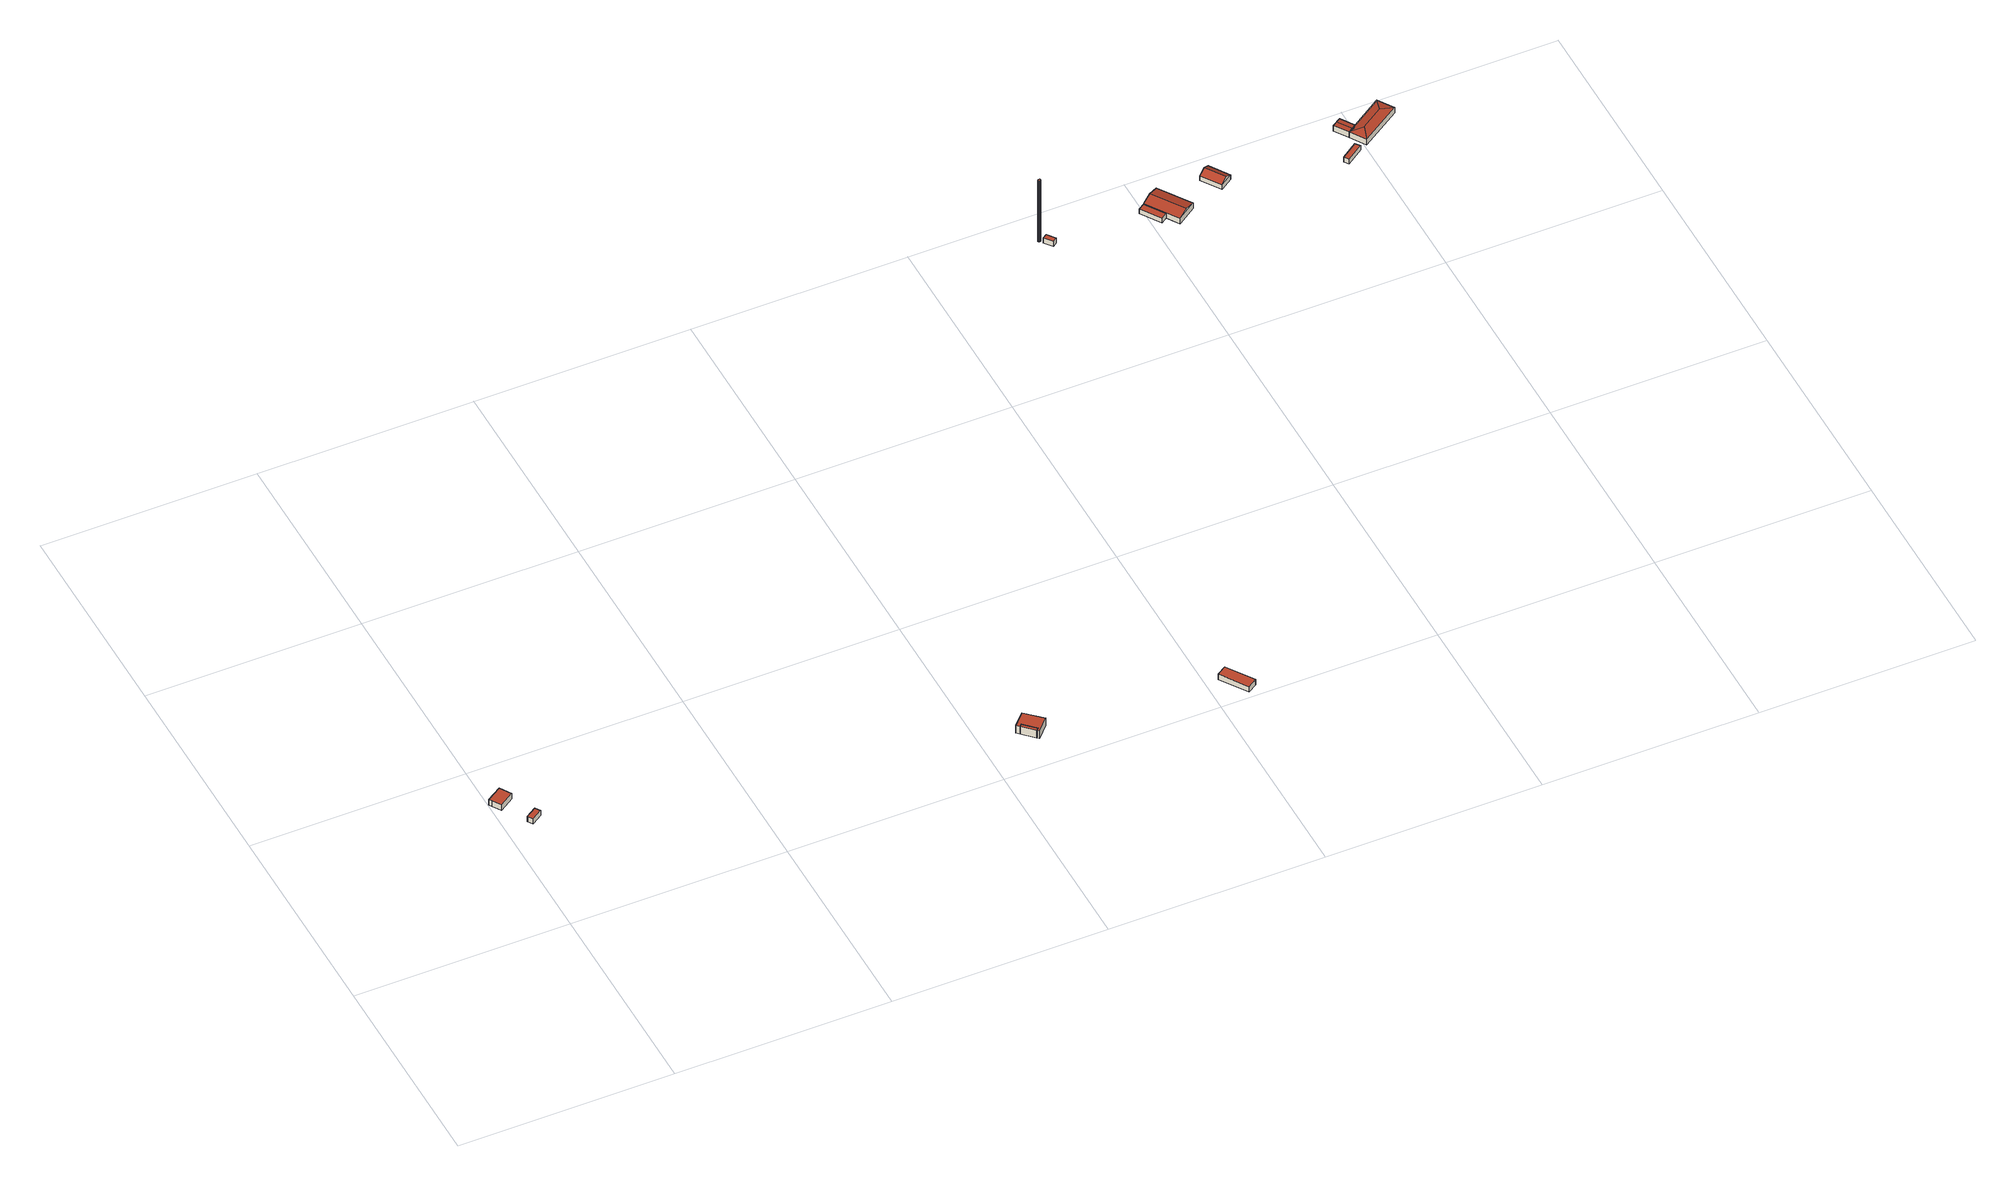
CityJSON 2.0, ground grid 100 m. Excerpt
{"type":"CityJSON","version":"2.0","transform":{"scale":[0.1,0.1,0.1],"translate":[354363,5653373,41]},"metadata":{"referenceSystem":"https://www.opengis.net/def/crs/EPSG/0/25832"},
"CityObjects":{
"building1":{"type":"Building","attributes":{"Geometrietyp2DReferenz":"3000","Gemeindeschluessel":"05315000","function":"51003_1205","roofType":"1000","measuredHeight":3.25},"geometry":[{"type":"Solid","lod":"2","boundaries":[[[[0,1,2,3]],[[4,5,1,0]],[[6,7,5,4]],[[8,9,7,6]],[[3,2,9,8]],[[6,4,0,3,8]],[[1,5,7,9,2]]]],"semantics":{"surfaces":[{"type":"WallSurface"},{"type":"RoofSurface"},{"type":"GroundSurface"}],"values":[[0,0,0,0,0,1,2]]}}]},
"building2":{"type":"Building","attributes":{"Geometrietyp2DReferenz":"3000","Gemeindeschluessel":"05315000","function":"31001_2500","roofType":"1000","measuredHeight":2.83,"storeysAboveGround":1},"address":[{"country":"Germany","locality":"Köln","thoroughfareNumber":"1c","thoroughfareName":"Neusser Landstr."}],"geometry":[{"type":"Solid","lod":"2","boundaries":[[[[10,11,12,13]],[[14,15,11,10]],[[16,17,15,14]],[[18,19,17,16]],[[13,12,19,18]],[[16,14,10,13,18]],[[11,15,17,19,12]]]],"semantics":{"surfaces":[{"type":"WallSurface"},{"type":"RoofSurface"},{"type":"GroundSurface"}],"values":[[0,0,0,0,0,1,2]]}}]},
"building3":{"type":"Building","attributes":{"Geometrietyp2DReferenz":"3000","Gemeindeschluessel":"05315000","function":"51009_1610","roofType":"1000","measuredHeight":4.25},"geometry":[{"type":"Solid","lod":"2","boundaries":[[[[20,21,22,23]],[[24,25,21,20]],[[26,27,25,24]],[[23,22,27,26]],[[24,20,23,26]],[[21,25,27,22]]]],"semantics":{"surfaces":[{"type":"WallSurface"},{"type":"RoofSurface"},{"type":"GroundSurface"}],"values":[[0,0,0,0,1,2]]}}]},
"building4":{"type":"Building","attributes":{"Geometrietyp2DReferenz":"3000","Gemeindeschluessel":"05315000","function":"51009_1610","roofType":"1000","measuredHeight":4.28},"geometry":[{"type":"Solid","lod":"2","boundaries":[[[[28,29,30,31]],[[32,33,29,28]],[[24,25,33,32]],[[20,21,25,24]],[[23,22,21,20]],[[26,27,22,23]],[[34,35,27,26]],[[31,30,35,34]],[[26,23,20,24,32,28,31,34]],[[29,33,25,21,22,27,35,30]]]],"semantics":{"surfaces":[{"type":"WallSurface"},{"type":"RoofSurface"},{"type":"GroundSurface"}],"values":[[0,0,0,0,0,0,0,0,1,2]]}}]},
"building5":{"type":"Building","attributes":{"Geometrietyp2DReferenz":"3000","Gemeindeschluessel":"05315000","function":"51009_1610","roofType":"9999","measuredHeight":3},"geometry":[{"type":"Solid","lod":"2","boundaries":[[[[36,37,38,39]],[[37,40,41,38]],[[36,42,40,37]],[[39,43,42,36]],[[38,41,43,39]],[[40,42,43,41]]]],"semantics":{"surfaces":[{"type":"RoofSurface"},{"type":"WallSurface"},{"type":"GroundSurface"}],"values":[[0,1,1,1,1,2]]}}]},
"building6":{"type":"Building","attributes":{"Geometrietyp2DReferenz":"3000","Gemeindeschluessel":"05315000","function":"51001_1008","roofType":"9999","measuredHeight":35},"geometry":[{"type":"Solid","lod":"2","boundaries":[[[[44,45,46,47,48,49,50,51,52,53,54,55,56,57,58,59]],[[57,60,61,58]],[[56,62,60,57]],[[55,63,62,56]],[[54,64,63,55]],[[53,65,64,54]],[[52,66,65,53]],[[51,67,66,52]],[[50,68,67,51]],[[49,69,68,50]],[[48,70,69,49]],[[47,71,70,48]],[[46,72,71,47]],[[45,73,72,46]],[[44,74,73,45]],[[59,75,74,44]],[[58,61,75,59]],[[60,62,63,64,65,66,67,68,69,70,71,72,73,74,75,61]]]],"semantics":{"surfaces":[{"type":"RoofSurface"},{"type":"WallSurface"},{"type":"GroundSurface"}],"values":[[0,1,1,1,1,1,1,1,1,1,1,1,1,1,1,1,1,2]]}}]},
"building7":{"type":"Building","attributes":{"Geometrietyp2DReferenz":"3000","Gemeindeschluessel":"05315000","function":"31001_2540","roofType":"1000","measuredHeight":2.94,"storeysAboveGround":1},"address":[{"country":"Germany","locality":"Köln","thoroughfareNumber":"99","thoroughfareName":"Bernhard-Günther-Str."}],"geometry":[{"type":"Solid","lod":"2","boundaries":[[[[76,77,78,79]],[[80,81,77,76]],[[82,83,81,80]],[[79,78,83,82]],[[80,76,79,82]],[[77,81,83,78]]]],"semantics":{"surfaces":[{"type":"WallSurface"},{"type":"RoofSurface"},{"type":"GroundSurface"}],"values":[[0,0,0,0,1,2]]}}]},
"building8":{"type":"Building","attributes":{"Gemeindeschluessel":"05315000","Geometrietyp2DReferenz":"3000","function":"31001_2000"},"address":[{"country":"Germany","locality":"Köln","thoroughfareNumber":"2","thoroughfareName":"Bernhard-Günther-Str."}],"children":["building8-1","building8-2"]},
"building8-1":{"type":"BuildingPart","attributes":{"roofType":"3100","measuredHeight":4.48,"storeysAboveGround":1},"parents":["building8"],"geometry":[{"type":"MultiSurface","lod":"2","boundaries":[[[84,85,86,87]],[[88,89,85,84]],[[87,86,90,91]],[[84,92,88]],[[91,93,87]],[[87,93,92,84]],[[88,92,93,91]],[[85,89,90,86]],[[88,91,94,95,96,89]],[[90,96,95,94]]],"semantics":{"surfaces":[{"type":"WallSurface"},{"type":"RoofSurface"},{"type":"GroundSurface"},{"type":"ClosureSurface"}],"values":[0,0,0,0,0,1,1,2,0,3]}}]},
"building8-2":{"type":"BuildingPart","attributes":{"roofType":"1000","measuredHeight":2.76,"storeysAboveGround":1},"parents":["building8"],"geometry":[{"type":"Solid","lod":"2","boundaries":[[[[97,98,96,95]],[[99,100,98,97]],[[94,90,100,99]],[[99,97,95,94]],[[98,100,90,96]],[[94,95,96,90]]]],"semantics":{"surfaces":[{"type":"WallSurface"},{"type":"RoofSurface"},{"type":"GroundSurface"},{"type":"ClosureSurface"}],"values":[[0,0,0,1,2,3]]}}]},
"building9":{"type":"Building","attributes":{"Geometrietyp2DReferenz":"3000","Gemeindeschluessel":"05315000","function":"31001_2000","roofType":"3100","measuredHeight":4.58,"storeysAboveGround":1},"address":[{"country":"Germany","locality":"Köln","thoroughfareNumber":"4","thoroughfareName":"Bernhard-Günther-Str."}],"geometry":[{"type":"Solid","lod":"2","boundaries":[[[[101,102,103,104]],[[105,106,102,101]],[[107,108,106,105]],[[104,103,108,107]],[[101,109,105]],[[107,110,104]],[[104,110,109,101]],[[105,109,110,107]],[[102,106,108,103]]]],"semantics":{"surfaces":[{"type":"WallSurface"},{"type":"RoofSurface"},{"type":"GroundSurface"}],"values":[[0,0,0,0,0,0,1,1,2]]}}]},
"building10":{"type":"Building","attributes":{"Geometrietyp2DReferenz":"3000","Gemeindeschluessel":"05315000","function":"31001_2000","roofType":"1000","measuredHeight":2.58,"storeysAboveGround":1},"address":[{"country":"Germany","locality":"Köln","thoroughfareNumber":"6","thoroughfareName":"Bernhard-Günther-Str."}],"geometry":[{"type":"Solid","lod":"2","boundaries":[[[[111,112,113,114]],[[115,116,112,111]],[[117,118,116,115]],[[114,113,118,117]],[[115,111,114,117]],[[112,116,118,113]]]],"semantics":{"surfaces":[{"type":"WallSurface"},{"type":"RoofSurface"},{"type":"GroundSurface"}],"values":[[0,0,0,0,1,2]]}}]},
"building11":{"type":"Building","attributes":{"Gemeindeschluessel":"05315000","Geometrietyp2DReferenz":"3000","function":"31001_2000"},"address":[{"country":"Germany","locality":"Köln","thoroughfareNumber":"7","thoroughfareName":"Bernhard-Günther-Str."}],"children":["building11-1","building11-2"]},
"building11-1":{"type":"BuildingPart","attributes":{"roofType":"3200","measuredHeight":4.11,"storeysAboveGround":1},"parents":["building11"],"geometry":[{"type":"MultiSurface","lod":"2","boundaries":[[[119,120,121,122]],[[123,124,120,119]],[[122,121,125,126]],[[119,127,123]],[[126,128,122]],[[122,128,127,119]],[[120,124,125,121]],[[129,126,125,130]],[[129,130,124,123]],[[126,129,131,123,127,128]],[[129,123,131]]],"semantics":{"surfaces":[{"type":"WallSurface"},{"type":"RoofSurface"},{"type":"GroundSurface"},{"type":"ClosureSurface"}],"values":[0,0,0,1,1,1,2,0,3,1,3]}}]},
"building11-2":{"type":"BuildingPart","attributes":{"roofType":"5000","measuredHeight":3.4,"storeysAboveGround":1},"parents":["building11"],"geometry":[{"type":"Solid","lod":"2","boundaries":[[[[129,130,132,133]],[[134,135,124,123]],[[133,132,135,134]],[[134,136,133]],[[133,136,131,129]],[[123,131,136,134]],[[130,124,135,132]],[[123,124,130,129]],[[129,131,123]]]],"semantics":{"surfaces":[{"type":"WallSurface"},{"type":"RoofSurface"},{"type":"GroundSurface"},{"type":"ClosureSurface"}],"values":[[0,0,0,0,1,1,2,3,3]]}}]}
},
"vertices":[
[106,780,42],[106,780,10],[73,833,10],[73,833,42],[37,736,42],[37,736,10],[13,775,42],[13,775,10],[4,789,42],[4,789,10],
[171,637,40],[171,637,12],[155,662,12],[155,662,40],[120,605,40],[120,605,12],[107,626,40],[107,626,12],[104,631,40],[104,631,12],
[2231,152,78],[2231,152,36],[2178,203,36],[2178,203,78],[2220,141,78],[2220,141,36],[2167,192,78],[2167,192,36],
[2286,192,78],[2286,192,36],[2210,264,36],[2210,264,78],[2229,133,78],[2229,133,36],[2153,205,78],[2153,205,36],
[3133,3,69],[3175,31,69],[3092,155,69],[3050,127,69],[3175,31,39],[3092,155,39],[3133,3,39],[3050,127,39],
[3520,2829,381],[3521,2827,381],[3523,2825,381],[3525,2825,381],[3527,2825,381],[3529,2825,381],[3531,2827,381],[3532,2829,381],[3532,2832,381],[3531,2834,381],[3529,2835,381],[3526,2836,381],[3524,2836,381],[3522,2835,381],[3521,2833,381],[3520,2831,381],[3522,2835,31],[3521,2833,31],[3524,2836,31],[3526,2836,31],[3529,2835,31],[3531,2834,31],[3532,2832,31],[3532,2829,31],[3531,2827,31],[3529,2825,31],[3527,2825,31],[3525,2825,31],[3523,2825,31],[3521,2827,31],[3520,2829,31],[3520,2831,31],
[3585,2790,58],[3585,2790,29],[3556,2829,29],[3556,2829,58],[3566,2776,58],[3566,2776,29],[3536,2815,58],[3536,2815,29],
[4190,2734,56],[4190,2734,24],[4091,2882,24],[4091,2882,56],[4102,2675,56],[4102,2675,24],[4003,2823,24],[4003,2823,56],[4146,2705,69],[4047,2853,69],[4003,2823,51],[4064,2732,51],[4064,2732,24],
[4036,2713,51],[4036,2713,24],[3975,2805,51],[3975,2805,24],
[4406,2827,48],[4406,2827,22],[4347,2917,22],[4347,2917,48],[4349,2789,48],[4349,2789,22],[4289,2878,48],[4289,2878,22],[4378,2808,68],[4318,2897,68],
[4970,2751,48],[4970,2751,22],[4954,2773,22],[4954,2773,48],[4891,2697,48],[4891,2697,22],[4876,2719,48],[4876,2719,22],
[5007,2769,53],[5007,2769,21],[5194,2891,21],[5194,2891,53],[4960,2840,53],[4960,2840,21],[5147,2963,21],[5147,2963,53],[5025,2832,63],[5129,2900,63],[5001,2867,53],[5001,2867,21],[4986,2845,55],
[4959,2931,21],[4959,2931,53],[4918,2904,53],[4918,2904,21],[4939,2917,55]
]}
